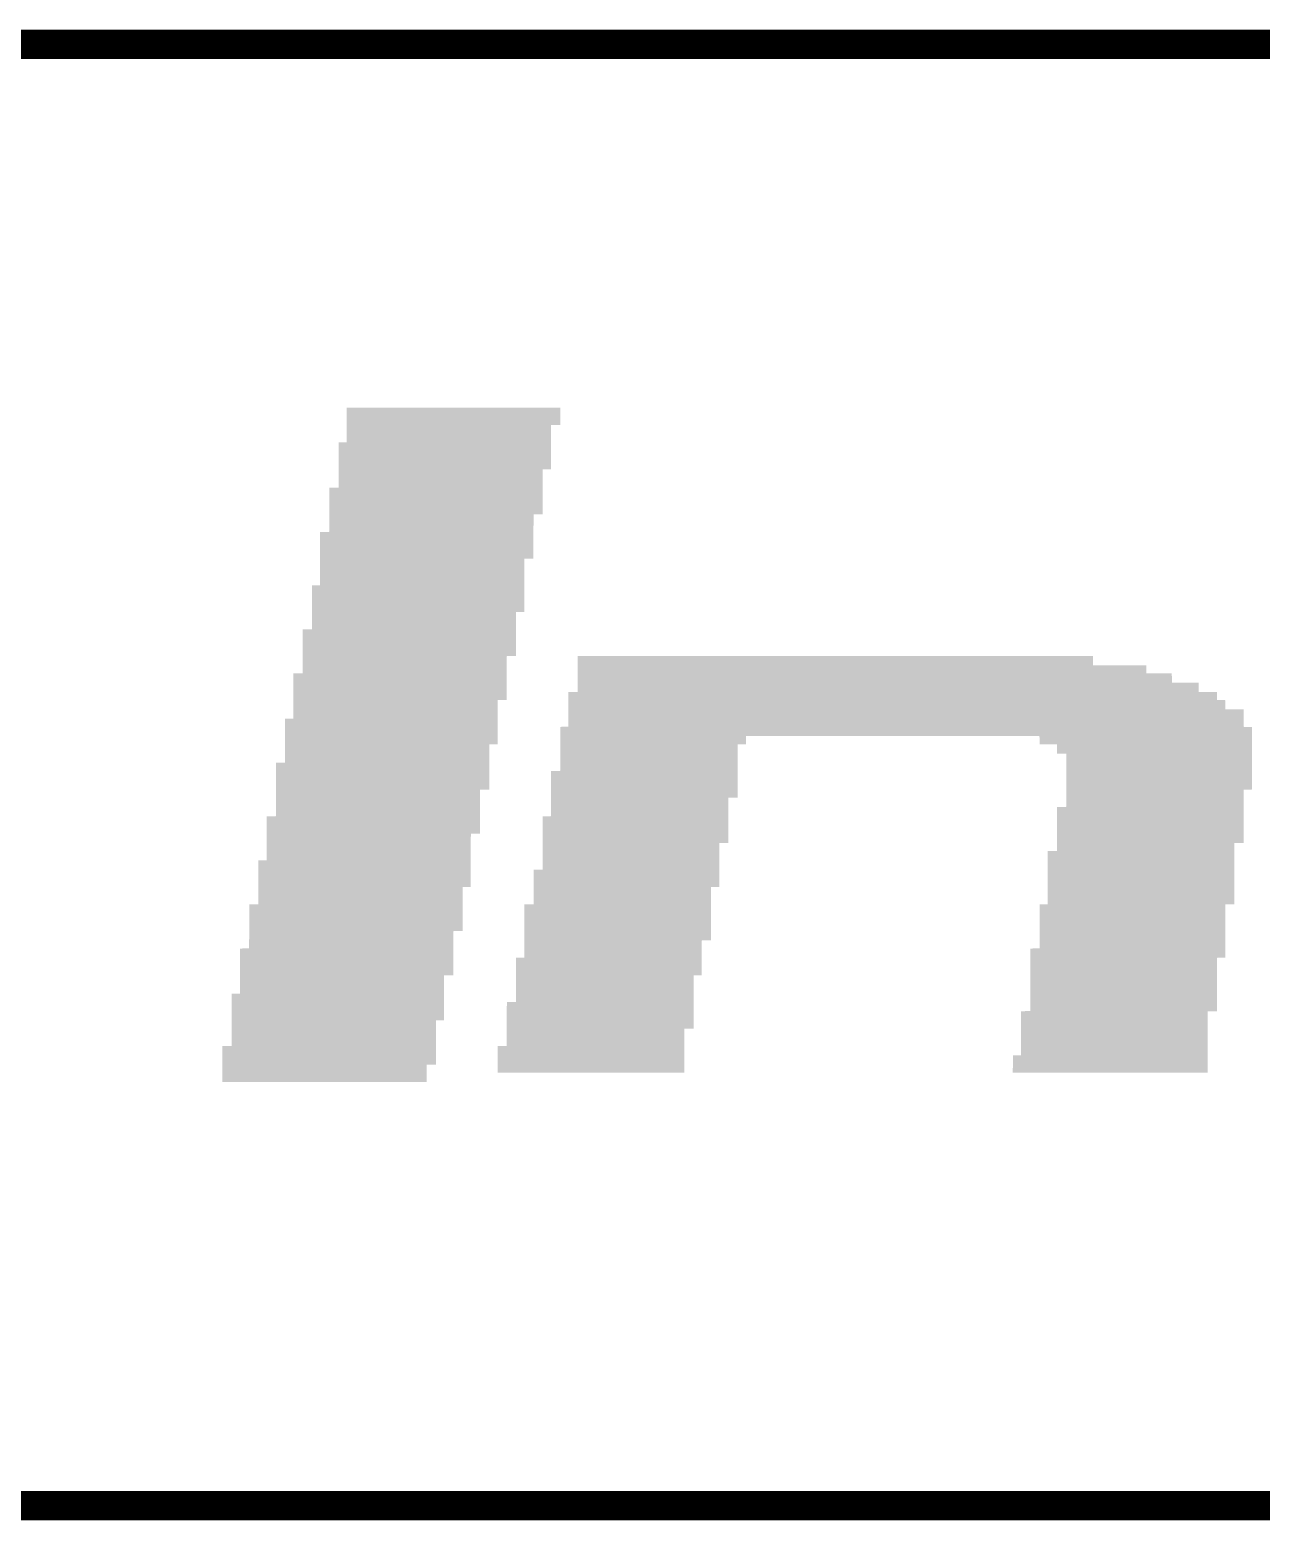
# Model space of a CAD drawing. Extents: x -0.1 to 19.1, y -0.1 to 48.8.
# Drawn here: x 1.426 to 2.487, y 47.487 to 48.772 of the extents above; entities that cross this region are included whole.
import ezdxf

# ---------------------------------------------------------------- set-up
doc = ezdxf.new("R2010")
doc.units = 0
doc.layers.add('08_ASSY2_GBR', color=7, linetype='CONTINUOUS')

msp = doc.modelspace()

# ---------------------------------------------------------------- linework, layer by layer
at = {"layer": '08_ASSY2_GBR', "const_width": 0.02518}
msp.add_lwpolyline([(6.071, 48.759), (0, 48.759), (0, 47.5), (6.071, 47.5)], dxfattribs=at)
at = {"layer": '08_ASSY2_GBR'}
for points in [[(1.69901, 48.431054), (1.699018, 48.445928), (1.88298, 48.431054), (1.883, 48.445928)], [(1.699018, 48.445928), (1.69902, 48.445946), (1.883, 48.445928), (1.882982, 48.445946)], [(1.69902, 48.445946), (1.699054, 48.44598), (1.882982, 48.445946), (1.882946, 48.44598)], [(1.699054, 48.44598), (1.699074, 48.446), (1.882946, 48.44598), (1.699074, 48.446)], [(1.699, 48.416148), (1.699008, 48.430852), (1.874992, 48.416148), (1.875, 48.430852)], [(1.699008, 48.431), (1.69901, 48.431054), (1.882926, 48.431), (1.88298, 48.431054)], [(1.699008, 48.43098), (1.699008, 48.431), (1.875128, 48.43098), (1.882926, 48.431)], [(1.699008, 48.430852), (1.699008, 48.43098), (1.875, 48.430852), (1.875128, 48.43098)], [(1.692008, 48.393054), (1.69202, 48.415946), (1.87498, 48.393054), (1.874992, 48.415946)], [(1.69202, 48.415946), (1.692074, 48.416), (1.874992, 48.415946), (1.874992, 48.416)], [(1.692074, 48.416), (1.698872, 48.41602), (1.874992, 48.416), (1.874992, 48.41602)], [(1.698872, 48.41602), (1.699, 48.416148), (1.874992, 48.41602), (1.874992, 48.416148)], [(1.692, 48.377148), (1.692008, 48.392852), (1.86799, 48.377148), (1.868, 48.392852)], [(1.692008, 48.393), (1.692008, 48.393054), (1.874926, 48.393), (1.87498, 48.393054)], [(1.692008, 48.39298), (1.692008, 48.393), (1.868128, 48.39298), (1.874926, 48.393)], [(1.692008, 48.392852), (1.692008, 48.39298), (1.868, 48.392852), (1.868128, 48.39298)], [(1.684006, 48.354054), (1.68402, 48.376946), (1.86798, 48.354054), (1.86799, 48.376946)], [(1.68402, 48.376946), (1.684074, 48.377), (1.86799, 48.376946), (1.86799, 48.377)], [(1.684074, 48.377), (1.691872, 48.37702), (1.86799, 48.377), (1.86799, 48.37702)], [(1.691872, 48.37702), (1.692, 48.377148), (1.86799, 48.37702), (1.86799, 48.377148)], [(1.684, 48.339148), (1.684006, 48.353852), (1.859992, 48.339148), (1.86, 48.353852)], [(1.684006, 48.354), (1.684006, 48.354054), (1.867926, 48.354), (1.86798, 48.354054)], [(1.684006, 48.35398), (1.684006, 48.354), (1.860128, 48.35398), (1.867926, 48.354)], [(1.684006, 48.353852), (1.684006, 48.35398), (1.86, 48.353852), (1.860128, 48.35398)], [(1.67601, 48.316054), (1.67602, 48.338946), (1.85998, 48.316054), (1.859992, 48.338946)], [(1.67602, 48.338946), (1.676074, 48.339), (1.859992, 48.338946), (1.859992, 48.339)], [(1.676074, 48.339), (1.683872, 48.33902), (1.859992, 48.339), (1.859992, 48.33902)], [(1.683872, 48.33902), (1.684, 48.339148), (1.859992, 48.33902), (1.859992, 48.339148)], [(1.676, 48.293148), (1.676008, 48.315852), (1.85199, 48.293148), (1.852, 48.315852)], [(1.676008, 48.316), (1.67601, 48.316054), (1.859926, 48.316), (1.85998, 48.316054)], [(1.676008, 48.31598), (1.676008, 48.316), (1.852128, 48.31598), (1.859926, 48.316)], [(1.676008, 48.315852), (1.676008, 48.31598), (1.852, 48.315852), (1.852128, 48.31598)], [(1.669006, 48.270054), (1.66902, 48.292946), (1.85198, 48.270054), (1.851988, 48.292946)], [(1.66902, 48.292946), (1.669074, 48.293), (1.851988, 48.292946), (1.85199, 48.293)], [(1.669074, 48.293), (1.675872, 48.29302), (1.85199, 48.293), (1.85199, 48.29302)], [(1.675872, 48.29302), (1.676, 48.293148), (1.85199, 48.29302), (1.85199, 48.293148)], [(1.669, 48.255148), (1.669006, 48.269852), (1.844992, 48.255148), (1.845, 48.269852)], [(1.669006, 48.27), (1.669006, 48.270054), (1.851926, 48.27), (1.85198, 48.270054)], [(1.669006, 48.26998), (1.669006, 48.27), (1.845128, 48.26998), (1.851926, 48.27)], [(1.669006, 48.269852), (1.669006, 48.26998), (1.845, 48.269852), (1.845128, 48.26998)], [(1.661006, 48.232054), (1.66102, 48.254946), (1.84498, 48.232054), (1.844992, 48.254946)], [(1.66102, 48.254946), (1.661074, 48.255), (1.844992, 48.254946), (1.844992, 48.255)], [(1.661074, 48.255), (1.668872, 48.25502), (1.844992, 48.255), (1.844992, 48.25502)], [(1.668872, 48.25502), (1.669, 48.255148), (1.844992, 48.25502), (1.844992, 48.255148)], [(1.661, 48.217148), (1.661006, 48.231852), (1.836992, 48.217148), (1.837, 48.231852)], [(1.661006, 48.232), (1.661006, 48.232054), (1.844926, 48.232), (1.84498, 48.232054)], [(1.661006, 48.23198), (1.661006, 48.232), (1.837128, 48.23198), (1.844926, 48.232)], [(1.661006, 48.231852), (1.661006, 48.23198), (1.837, 48.231852), (1.837128, 48.23198)], [(1.89801, 48.217128), (1.898014, 48.223926), (2.38802, 48.217128), (2.388, 48.223926)], [(1.898014, 48.224128), (1.898018, 48.231926), (2.34202, 48.224128), (2.342, 48.231926)], [(1.898014, 48.224), (1.898014, 48.224128), (2.342148, 48.224), (2.34202, 48.224128)], [(1.898014, 48.22398), (1.898014, 48.224), (2.387946, 48.22398), (2.342148, 48.224)], [(1.898014, 48.223926), (1.898014, 48.22398), (2.388, 48.223926), (2.387946, 48.22398)], [(1.898018, 48.231926), (1.89802, 48.231946), (2.342, 48.231926), (2.34198, 48.231946)], [(1.89802, 48.231946), (1.898054, 48.23198), (2.34198, 48.231946), (2.341946, 48.23198)], [(1.898054, 48.23198), (1.898074, 48.232), (2.341946, 48.23198), (1.898074, 48.232)], [(1.653008, 48.194054), (1.65302, 48.216946), (1.83698, 48.194054), (1.836992, 48.216946)], [(1.65302, 48.216946), (1.653074, 48.217), (1.836992, 48.216946), (1.836992, 48.217)], [(1.653074, 48.217), (1.660872, 48.21702), (1.836992, 48.217), (1.836992, 48.21702)], [(1.660872, 48.21702), (1.661, 48.217148), (1.836992, 48.21702), (1.836992, 48.217148)], [(1.898, 48.201148), (1.898004, 48.208926), (2.43302, 48.201148), (2.433, 48.208926)], [(1.898004, 48.209128), (1.89801, 48.216926), (2.41002, 48.209128), (2.41, 48.216926)], [(1.898004, 48.209), (1.898004, 48.209128), (2.410148, 48.209), (2.41002, 48.209128)], [(1.898004, 48.20898), (1.898004, 48.209), (2.432946, 48.20898), (2.410148, 48.209)], [(1.898004, 48.208926), (1.898004, 48.20898), (2.433, 48.208926), (2.432946, 48.20898)], [(1.89801, 48.217), (1.89801, 48.217128), (2.388148, 48.217), (2.38802, 48.217128)], [(1.89801, 48.21698), (1.89801, 48.217), (2.409946, 48.21698), (2.388148, 48.217)], [(1.89801, 48.216926), (1.89801, 48.21698), (2.41, 48.216926), (2.409946, 48.21698)], [(1.890014, 48.194128), (1.890018, 48.200926), (2.44902, 48.194128), (2.449, 48.200926)], [(1.890018, 48.200926), (1.89002, 48.200946), (2.449, 48.200926), (2.44898, 48.200946)], [(1.89002, 48.200946), (1.890054, 48.20098), (2.44898, 48.200946), (2.448946, 48.20098)], [(1.890054, 48.20098), (1.890074, 48.201), (2.448946, 48.20098), (2.433148, 48.201)], [(1.890074, 48.201), (1.897872, 48.20102), (2.433148, 48.201), (2.433128, 48.20102)], [(1.897872, 48.20102), (1.89798, 48.201128), (2.433128, 48.20102), (2.43302, 48.201128)], [(1.89798, 48.201128), (1.898, 48.201148), (2.43302, 48.201128), (2.43302, 48.201148)], [(1.653, 48.178148), (1.653008, 48.193852), (1.82899, 48.178148), (1.829, 48.193852)], [(1.653008, 48.194), (1.653008, 48.194054), (1.836926, 48.194), (1.83698, 48.194054)], [(1.653008, 48.19398), (1.653008, 48.194), (1.829128, 48.19398), (1.836926, 48.194)], [(1.653008, 48.193852), (1.653008, 48.19398), (1.829, 48.193852), (1.829128, 48.19398)], [(1.89, 48.171148), (1.890008, 48.185926), (2.47202, 48.171148), (2.472, 48.185926)], [(1.890008, 48.186), (1.89001, 48.186128), (2.456148, 48.186), (2.45602, 48.186128)], [(1.890008, 48.18598), (1.890008, 48.186), (2.471946, 48.18598), (2.456148, 48.186)], [(1.890008, 48.185926), (1.890008, 48.18598), (2.472, 48.185926), (2.471946, 48.18598)], [(1.89001, 48.186128), (1.890014, 48.193926), (2.45602, 48.186128), (2.456, 48.193926)], [(1.890014, 48.194), (1.890014, 48.194128), (2.449148, 48.194), (2.44902, 48.194128)], [(1.890014, 48.19398), (1.890014, 48.194), (2.455946, 48.19398), (2.449148, 48.194)], [(1.890014, 48.193926), (1.890014, 48.19398), (2.456, 48.193926), (2.455946, 48.19398)], [(1.646008, 48.156054), (1.64602, 48.177946), (1.82898, 48.156054), (1.82899, 48.177946)], [(1.64602, 48.177946), (1.646074, 48.178), (1.82899, 48.177946), (1.82899, 48.178)], [(1.646074, 48.178), (1.652872, 48.17802), (1.82899, 48.178), (1.82899, 48.17802)], [(1.652872, 48.17802), (1.653, 48.178148), (1.82899, 48.17802), (1.82899, 48.178148)], [(1.883014, 48.163), (1.883018, 48.170928), (2.478996, 48.163), (2.479, 48.170928)], [(1.883018, 48.170928), (1.88302, 48.170946), (2.479, 48.170928), (2.478982, 48.170946)], [(1.88302, 48.170946), (1.883054, 48.17098), (2.478982, 48.170946), (2.478946, 48.17098)], [(1.883054, 48.17098), (1.883074, 48.171), (2.478946, 48.17098), (2.472148, 48.171)], [(1.883074, 48.171), (1.889872, 48.17102), (2.472148, 48.171), (2.472128, 48.17102)], [(1.889872, 48.17102), (1.88998, 48.171128), (2.472128, 48.17102), (2.47202, 48.171128)], [(1.88998, 48.171128), (1.89, 48.171148), (2.47202, 48.171128), (2.47202, 48.171148)], [(1.883012, 48.156054), (1.883014, 48.162852), (2.04298, 48.156054), (2.043, 48.162852)], [(1.883014, 48.16298), (1.883014, 48.163), (2.043128, 48.16298), (2.295852, 48.163)], [(1.883014, 48.162852), (1.883014, 48.16298), (2.043, 48.162852), (2.043128, 48.16298)], [(2.29598, 48.162872), (2.295852, 48.163), (2.478996, 48.162872), (2.478996, 48.163)], [(2.296, 48.156074), (2.29598, 48.162872), (2.478994, 48.156074), (2.478996, 48.162872)], [(1.646, 48.140148), (1.646008, 48.155852), (1.82199, 48.140148), (1.822, 48.155852)], [(1.646008, 48.156), (1.646008, 48.156054), (1.828926, 48.156), (1.82898, 48.156054)], [(1.646008, 48.15598), (1.646008, 48.156), (1.822128, 48.15598), (1.828926, 48.156)], [(1.646008, 48.155852), (1.646008, 48.15598), (1.822, 48.155852), (1.822128, 48.15598)], [(1.883, 48.133148), (1.883012, 48.155852), (2.03599, 48.133148), (2.036, 48.155852)], [(1.883012, 48.156), (1.883012, 48.156054), (2.042926, 48.156), (2.04298, 48.156054)], [(1.883012, 48.15598), (1.883012, 48.156), (2.036128, 48.15598), (2.042926, 48.156)], [(1.883012, 48.155852), (1.883012, 48.15598), (2.036, 48.155852), (2.036128, 48.15598)], [(2.296054, 48.15602), (2.296, 48.156074), (2.478994, 48.15602), (2.478994, 48.156074)], [(2.310852, 48.156), (2.296054, 48.15602), (2.478994, 48.156), (2.478994, 48.15602)], [(2.31098, 48.155872), (2.310852, 48.156), (2.478994, 48.155872), (2.478994, 48.156)], [(2.311, 48.148074), (2.31098, 48.155872), (2.47899, 48.148074), (2.478994, 48.155872)], [(2.311054, 48.14802), (2.311, 48.148074), (2.47899, 48.14802), (2.47899, 48.148074)], [(2.318852, 48.148), (2.311054, 48.14802), (2.47899, 48.148), (2.47899, 48.14802)], [(2.31898, 48.147872), (2.318852, 48.148), (2.47899, 48.147872), (2.47899, 48.148)], [(2.318994, 48.117054), (2.31898, 48.147872), (2.47898, 48.117054), (2.47899, 48.147872)], [(1.63801, 48.117054), (1.63802, 48.139946), (1.82198, 48.117054), (1.82199, 48.139946)], [(1.63802, 48.139946), (1.638074, 48.14), (1.82199, 48.139946), (1.82199, 48.14)], [(1.638074, 48.14), (1.645872, 48.14002), (1.82199, 48.14), (1.82199, 48.14002)], [(1.645872, 48.14002), (1.646, 48.140148), (1.82199, 48.14002), (1.82199, 48.140148)], [(1.875008, 48.110054), (1.87502, 48.132946), (2.03598, 48.110054), (2.035988, 48.132946)], [(1.87502, 48.132946), (1.875074, 48.133), (2.035988, 48.132946), (2.03599, 48.133)], [(1.875074, 48.133), (1.882872, 48.13302), (2.03599, 48.133), (2.03599, 48.13302)], [(1.882872, 48.13302), (1.883, 48.133148), (2.03599, 48.13302), (2.03599, 48.133148)], [(1.638, 48.094148), (1.638008, 48.116852), (1.813986, 48.094148), (1.814, 48.116852)], [(1.638008, 48.117), (1.63801, 48.117054), (1.821926, 48.117), (1.82198, 48.117054)], [(1.638008, 48.11698), (1.638008, 48.117), (1.814128, 48.11698), (1.821926, 48.117)], [(1.638008, 48.116852), (1.638008, 48.11698), (1.814, 48.116852), (1.814128, 48.11698)], [(1.875, 48.094148), (1.875008, 48.109852), (2.02799, 48.094148), (2.028, 48.109852)], [(1.875008, 48.11), (1.875008, 48.110054), (2.035926, 48.11), (2.03598, 48.110054)], [(1.875008, 48.10998), (1.875008, 48.11), (2.028128, 48.10998), (2.035926, 48.11)], [(1.875008, 48.109852), (1.875008, 48.10998), (2.028, 48.109852), (2.028128, 48.10998)], [(2.318994, 48.117), (2.318994, 48.117054), (2.478926, 48.117), (2.47898, 48.117054)], [(2.318994, 48.11698), (2.318994, 48.117), (2.472128, 48.11698), (2.478926, 48.117)], [(2.318994, 48.116852), (2.318994, 48.11698), (2.472, 48.116852), (2.472128, 48.11698)], [(2.319, 48.102148), (2.318994, 48.116852), (2.471992, 48.102148), (2.472, 48.116852)], [(1.630012, 48.079054), (1.63002, 48.093946), (1.81398, 48.079054), (1.813986, 48.093946)], [(1.63002, 48.093946), (1.630074, 48.094), (1.813986, 48.093946), (1.813986, 48.094)], [(1.630074, 48.094), (1.637872, 48.09402), (1.813986, 48.094), (1.813986, 48.09402)], [(1.637872, 48.09402), (1.638, 48.094148), (1.813986, 48.09402), (1.813986, 48.094148)], [(1.86801, 48.071054), (1.86802, 48.093946), (2.02798, 48.071054), (2.02799, 48.093946)], [(1.86802, 48.093946), (1.868074, 48.094), (2.02799, 48.093946), (2.02799, 48.094)], [(1.868074, 48.094), (1.874872, 48.09402), (2.02799, 48.094), (2.02799, 48.09402)], [(1.874872, 48.09402), (1.875, 48.094148), (2.02799, 48.09402), (2.02799, 48.094148)], [(2.311002, 48.071054), (2.31102, 48.101946), (2.47198, 48.071054), (2.471992, 48.101946)], [(2.31102, 48.101946), (2.311074, 48.102), (2.471992, 48.101946), (2.471992, 48.102)], [(2.311074, 48.102), (2.318872, 48.10202), (2.471992, 48.102), (2.471992, 48.10202)], [(2.318872, 48.10202), (2.319, 48.102148), (2.471992, 48.10202), (2.471992, 48.102148)], [(1.63, 48.056148), (1.630012, 48.078852), (1.80599, 48.056148), (1.806, 48.078852)], [(1.630012, 48.079), (1.630012, 48.079054), (1.813926, 48.079), (1.81398, 48.079054)], [(1.630012, 48.07898), (1.630012, 48.079), (1.806128, 48.07898), (1.813926, 48.079)], [(1.630012, 48.078852), (1.630012, 48.07898), (1.806, 48.078852), (1.806128, 48.07898)], [(1.868, 48.048148), (1.868008, 48.070852), (2.019986, 48.048148), (2.02, 48.070852)], [(1.868008, 48.071), (1.86801, 48.071054), (2.027926, 48.071), (2.02798, 48.071054)], [(1.868008, 48.07098), (1.868008, 48.071), (2.020128, 48.07098), (2.027926, 48.071)], [(1.868008, 48.070852), (1.868008, 48.07098), (2.02, 48.070852), (2.020128, 48.07098)], [(2.311, 48.064148), (2.311002, 48.070852), (2.463996, 48.064148), (2.464, 48.070852)], [(2.311002, 48.071), (2.311002, 48.071054), (2.471926, 48.071), (2.47198, 48.071054)], [(2.311002, 48.07098), (2.311002, 48.071), (2.464128, 48.07098), (2.471926, 48.071)], [(2.311002, 48.070852), (2.311002, 48.07098), (2.464, 48.070852), (2.464128, 48.07098)], [(1.623006, 48.033054), (1.62302, 48.055946), (1.80598, 48.033054), (1.805988, 48.055946)], [(1.62302, 48.055946), (1.623074, 48.056), (1.805988, 48.055946), (1.80599, 48.056)], [(1.623074, 48.056), (1.629872, 48.05602), (1.80599, 48.056), (1.80599, 48.05602)], [(1.629872, 48.05602), (1.63, 48.056148), (1.80599, 48.05602), (1.80599, 48.056148)], [(2.303, 48.018148), (2.30302, 48.063946), (2.46398, 48.018148), (2.463996, 48.063946)], [(2.30302, 48.063946), (2.303074, 48.064), (2.463996, 48.063946), (2.463996, 48.064)], [(2.303074, 48.064), (2.310872, 48.06402), (2.463996, 48.064), (2.463996, 48.06402)], [(2.310872, 48.06402), (2.311, 48.064148), (2.463996, 48.06402), (2.463996, 48.064148)], [(1.86001, 48.033054), (1.86002, 48.047946), (2.01998, 48.033054), (2.019986, 48.047946)], [(1.86002, 48.047946), (1.860074, 48.048), (2.019986, 48.047946), (2.019986, 48.048)], [(1.860074, 48.048), (1.867872, 48.04802), (2.019986, 48.048), (2.019986, 48.04802)], [(1.867872, 48.04802), (1.868, 48.048148), (2.019986, 48.04802), (2.019986, 48.048148)], [(1.623, 48.018148), (1.623006, 48.032852), (1.798992, 48.018148), (1.799, 48.032852)], [(1.623006, 48.033), (1.623006, 48.033054), (1.805926, 48.033), (1.80598, 48.033054)], [(1.623006, 48.03298), (1.623006, 48.033), (1.799128, 48.03298), (1.805926, 48.033)], [(1.623006, 48.032852), (1.623006, 48.03298), (1.799, 48.032852), (1.799128, 48.03298)], [(1.86, 48.018148), (1.860008, 48.032852), (2.012992, 48.018148), (2.013, 48.032852)], [(1.860008, 48.033), (1.86001, 48.033054), (2.019926, 48.033), (2.01998, 48.033054)], [(1.860008, 48.03298), (1.860008, 48.033), (2.013128, 48.03298), (2.019926, 48.033)], [(1.860008, 48.032852), (1.860008, 48.03298), (2.013, 48.032852), (2.013128, 48.03298)], [(1.615006, 47.995054), (1.61502, 48.017946), (1.79898, 47.995054), (1.798992, 48.017946)], [(1.61502, 48.017946), (1.615074, 48.018), (1.798992, 48.017946), (1.798992, 48.018)], [(1.615074, 48.018), (1.622872, 48.01802), (1.798992, 48.018), (1.798992, 48.01802)], [(1.622872, 48.01802), (1.623, 48.018148), (1.798992, 48.01802), (1.798992, 48.018148)], [(1.852006, 47.987054), (1.85202, 48.017946), (2.01298, 47.987054), (2.012992, 48.017946)], [(1.85202, 48.017946), (1.852074, 48.018), (2.012992, 48.017946), (2.012992, 48.018)], [(1.852074, 48.018), (1.859872, 48.01802), (2.012992, 48.018), (2.012992, 48.01802)], [(1.859872, 48.01802), (1.86, 48.018148), (2.012992, 48.01802), (2.012992, 48.018148)], [(2.296, 47.980148), (2.296018, 48.017852), (2.455982, 47.980148), (2.456, 48.017852)], [(2.296018, 48.017852), (2.29602, 48.017946), (2.456, 48.017852), (2.456094, 48.017946)], [(2.29602, 48.017946), (2.296054, 48.01798), (2.456094, 48.017946), (2.456128, 48.01798)], [(2.296054, 48.01798), (2.296074, 48.018), (2.456128, 48.01798), (2.463926, 48.018)], [(2.296074, 48.018), (2.302872, 48.01802), (2.463926, 48.018), (2.463946, 48.01802)], [(2.302872, 48.01802), (2.302906, 48.018054), (2.463946, 48.01802), (2.46398, 48.018054)], [(2.302906, 48.018054), (2.303, 48.018148), (2.46398, 48.018054), (2.46398, 48.018148)], [(1.615, 47.980148), (1.615006, 47.994852), (1.790992, 47.980148), (1.791, 47.994852)], [(1.615006, 47.995), (1.615006, 47.995054), (1.798926, 47.995), (1.79898, 47.995054)], [(1.615006, 47.99498), (1.615006, 47.995), (1.791128, 47.99498), (1.798926, 47.995)], [(1.615006, 47.994852), (1.615006, 47.99498), (1.791, 47.994852), (1.791128, 47.99498)], [(1.607008, 47.957054), (1.60702, 47.979946), (1.79098, 47.957054), (1.790992, 47.979946)], [(1.60702, 47.979946), (1.607074, 47.98), (1.790992, 47.979946), (1.790992, 47.98)], [(1.607074, 47.98), (1.614872, 47.98002), (1.790992, 47.98), (1.790992, 47.98002)], [(1.614872, 47.98002), (1.615, 47.980148), (1.790992, 47.98002), (1.790992, 47.980148)], [(1.852, 47.972148), (1.852006, 47.986852), (2.00499, 47.972148), (2.005, 47.986852)], [(1.852006, 47.987), (1.852006, 47.987054), (2.012926, 47.987), (2.01298, 47.987054)], [(1.852006, 47.98698), (1.852006, 47.987), (2.005128, 47.98698), (2.012926, 47.987)], [(1.852006, 47.986852), (1.852006, 47.98698), (2.005, 47.986852), (2.005128, 47.98698)], [(2.288016, 47.972054), (2.28802, 47.979946), (2.45598, 47.972054), (2.455982, 47.979946)], [(2.28802, 47.979946), (2.288074, 47.98), (2.455982, 47.979946), (2.455982, 47.98)], [(2.288074, 47.98), (2.295872, 47.98002), (2.455982, 47.98), (2.455982, 47.98002)], [(2.295872, 47.98002), (2.296, 47.980148), (2.455982, 47.98002), (2.455982, 47.980148)], [(1.845012, 47.957054), (1.84502, 47.971946), (2.00498, 47.957054), (2.004988, 47.971946)], [(1.84502, 47.971946), (1.845074, 47.972), (2.004988, 47.971946), (2.00499, 47.972)], [(1.845074, 47.972), (1.851872, 47.97202), (2.00499, 47.972), (2.00499, 47.97202)], [(1.851872, 47.97202), (1.852, 47.972148), (2.00499, 47.97202), (2.00499, 47.972148)], [(2.288, 47.926148), (2.288016, 47.971852), (2.44898, 47.926148), (2.449, 47.971852)], [(2.288016, 47.972), (2.288016, 47.972054), (2.455926, 47.972), (2.45598, 47.972054)], [(2.288016, 47.97198), (2.288016, 47.972), (2.449128, 47.97198), (2.455926, 47.972)], [(2.288016, 47.971852), (2.288016, 47.97198), (2.449, 47.971852), (2.449128, 47.97198)], [(1.607, 47.941148), (1.607008, 47.956852), (1.78299, 47.941148), (1.783, 47.956852)], [(1.607008, 47.957), (1.607008, 47.957054), (1.790926, 47.957), (1.79098, 47.957054)], [(1.607008, 47.95698), (1.607008, 47.957), (1.783128, 47.95698), (1.790926, 47.957)], [(1.607008, 47.956852), (1.607008, 47.95698), (1.783, 47.956852), (1.783128, 47.95698)], [(1.845, 47.934148), (1.845012, 47.956852), (1.99799, 47.934148), (1.998, 47.956852)], [(1.845012, 47.957), (1.845012, 47.957054), (2.004926, 47.957), (2.00498, 47.957054)], [(1.845012, 47.95698), (1.845012, 47.957), (1.998128, 47.95698), (2.004926, 47.957)], [(1.845012, 47.956852), (1.845012, 47.95698), (1.998, 47.956852), (1.998128, 47.95698)], [(1.600008, 47.918054), (1.60002, 47.940946), (1.78298, 47.918054), (1.78299, 47.940946)], [(1.60002, 47.940946), (1.600074, 47.941), (1.78299, 47.940946), (1.78299, 47.941)], [(1.600074, 47.941), (1.606872, 47.94102), (1.78299, 47.941), (1.78299, 47.94102)], [(1.606872, 47.94102), (1.607, 47.941148), (1.78299, 47.94102), (1.78299, 47.941148)], [(1.837006, 47.911054), (1.83702, 47.933946), (1.99798, 47.911054), (1.997988, 47.933946)], [(1.83702, 47.933946), (1.837074, 47.934), (1.997988, 47.933946), (1.99799, 47.934)], [(1.837074, 47.934), (1.844872, 47.93402), (1.99799, 47.934), (1.99799, 47.93402)], [(1.844872, 47.93402), (1.845, 47.934148), (1.99799, 47.93402), (1.99799, 47.934148)], [(2.28, 47.888148), (2.280018, 47.925852), (2.440984, 47.888148), (2.441, 47.925852)], [(2.280018, 47.925852), (2.28002, 47.925946), (2.441, 47.925852), (2.441094, 47.925946)], [(2.28002, 47.925946), (2.280054, 47.92598), (2.441094, 47.925946), (2.441128, 47.92598)], [(2.280054, 47.92598), (2.280074, 47.926), (2.441128, 47.92598), (2.448926, 47.926)], [(2.280074, 47.926), (2.287872, 47.92602), (2.448926, 47.926), (2.448946, 47.92602)], [(2.287872, 47.92602), (2.287906, 47.926054), (2.448946, 47.92602), (2.44898, 47.926054)], [(2.287906, 47.926054), (2.288, 47.926148), (2.44898, 47.926054), (2.44898, 47.926148)], [(1.6, 47.896148), (1.600008, 47.917852), (1.775988, 47.896148), (1.776, 47.917852)], [(1.600008, 47.918), (1.600008, 47.918054), (1.782926, 47.918), (1.78298, 47.918054)], [(1.600008, 47.91798), (1.600008, 47.918), (1.776128, 47.91798), (1.782926, 47.918)], [(1.600008, 47.917852), (1.600008, 47.91798), (1.776, 47.917852), (1.776128, 47.91798)], [(1.837, 47.896148), (1.837006, 47.910852), (1.989992, 47.896148), (1.99, 47.910852)], [(1.837006, 47.911), (1.837006, 47.911054), (1.997926, 47.911), (1.99798, 47.911054)], [(1.837006, 47.91098), (1.837006, 47.911), (1.990128, 47.91098), (1.997926, 47.911)], [(1.837006, 47.910852), (1.837006, 47.91098), (1.99, 47.910852), (1.990128, 47.91098)], [(1.592008, 47.880054), (1.59202, 47.895946), (1.77598, 47.880054), (1.775988, 47.895946)], [(1.59202, 47.895946), (1.592074, 47.896), (1.775988, 47.895946), (1.775988, 47.896)], [(1.592074, 47.896), (1.599872, 47.89602), (1.775988, 47.896), (1.775988, 47.89602)], [(1.599872, 47.89602), (1.6, 47.896148), (1.775988, 47.89602), (1.775988, 47.896148)], [(1.82902, 47.895946), (1.829074, 47.896), (1.989992, 47.895946), (1.989992, 47.896)], [(1.82902, 47.873054), (1.82902, 47.895946), (1.98998, 47.873054), (1.989992, 47.895946)], [(1.829074, 47.896), (1.836872, 47.89602), (1.989992, 47.896), (1.989992, 47.89602)], [(1.836872, 47.89602), (1.837, 47.896148), (1.989992, 47.89602), (1.989992, 47.896148)], [(2.273, 47.873072), (2.27302, 47.887946), (2.44098, 47.873072), (2.440984, 47.887946)], [(2.27302, 47.887946), (2.273074, 47.888), (2.440984, 47.887946), (2.440984, 47.888)], [(2.273074, 47.888), (2.279872, 47.88802), (2.440984, 47.888), (2.440984, 47.88802)], [(2.279872, 47.88802), (2.28, 47.888148), (2.440984, 47.88802), (2.440984, 47.888148)], [(1.592, 47.865072), (1.592008, 47.879852), (1.76798, 47.865072), (1.768, 47.879852)], [(1.592008, 47.88), (1.592008, 47.880054), (1.775926, 47.88), (1.77598, 47.880054)], [(1.592008, 47.87998), (1.592008, 47.88), (1.768128, 47.87998), (1.775926, 47.88)], [(1.592008, 47.879852), (1.592008, 47.87998), (1.768, 47.879852), (1.768128, 47.87998)], [(1.59202, 47.865054), (1.592, 47.865072), (1.76798, 47.865054), (1.76798, 47.865072)], [(1.592054, 47.86502), (1.59202, 47.865054), (1.767946, 47.86502), (1.76798, 47.865054)], [(1.767926, 47.865), (1.592054, 47.86502), (1.767926, 47.865), (1.767946, 47.86502)], [(1.829074, 47.873), (1.82902, 47.873054), (1.989926, 47.873), (1.98998, 47.873054)], [(2.27302, 47.873054), (2.273, 47.873072), (2.44098, 47.873054), (2.44098, 47.873072)], [(2.273054, 47.87302), (2.27302, 47.873054), (2.440946, 47.87302), (2.44098, 47.873054)], [(2.440926, 47.873), (2.273054, 47.87302), (2.440926, 47.873), (2.440946, 47.87302)]]:
    msp.add_solid(points, dxfattribs=at)

doc.saveas('drawing.dxf')
